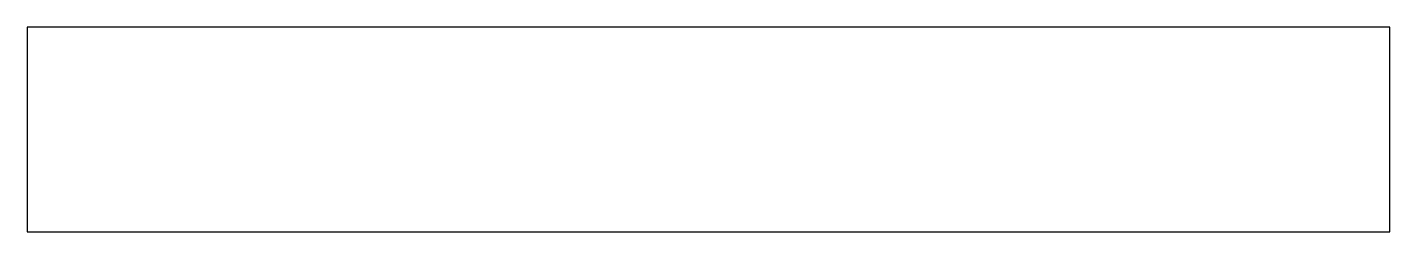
# Model space of a CAD drawing. Header units: millimetres. Extents: x -127 to 127, y -19 to 19.
import ezdxf

# ---------------------------------------------------------------- set-up
doc = ezdxf.new("R2010")
doc.units = ezdxf.units.MM

msp = doc.modelspace()

# ---------------------------------------------------------------- linework, layer by layer
at = {"color": 7, "linetype": 'Continuous', "lineweight": 25}
for p, q in [((-127, 19.05), (-127, -19.05)), ((127, 19.05), (-127, 19.05)), ((127, -19.05), (127, 19.05)), ((-127, -19.05), (127, -19.05))]:
    msp.add_line(p, q, dxfattribs=at)

doc.saveas('drawing.dxf')
